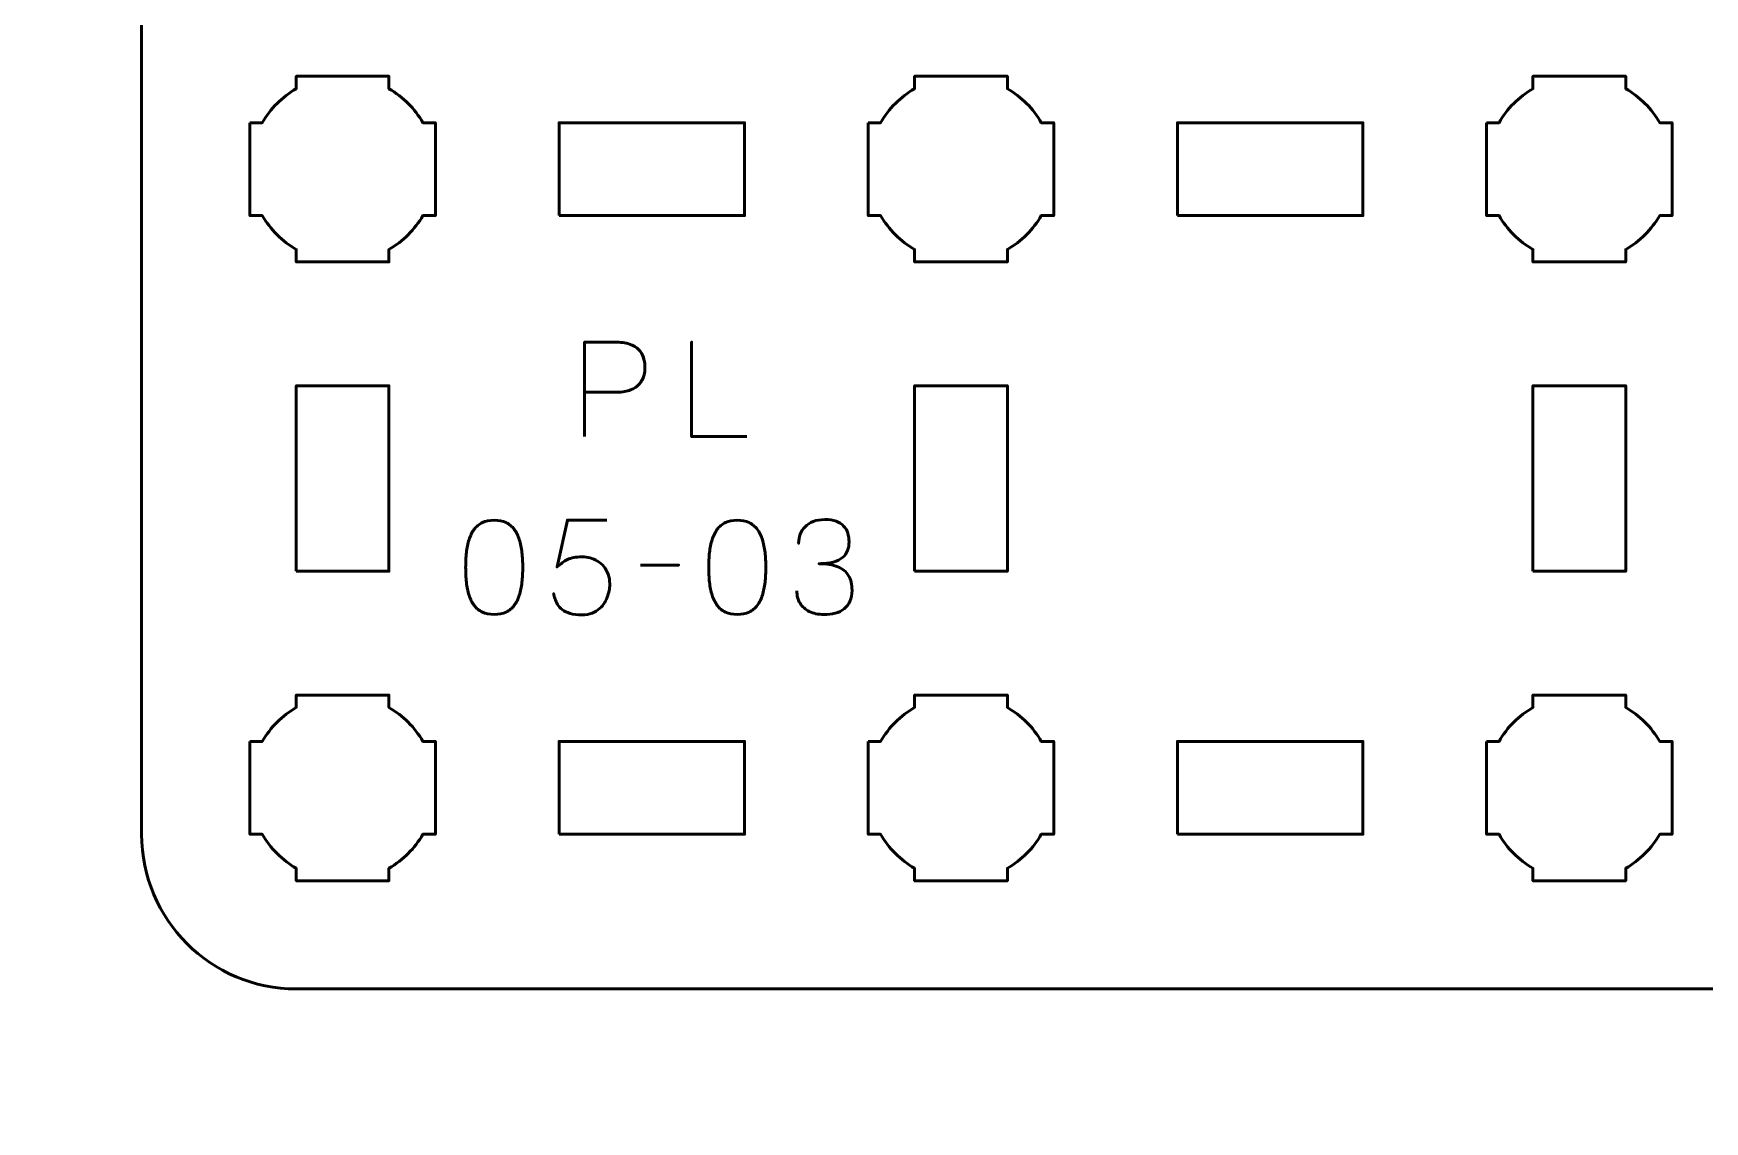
# Model space of a CAD drawing. Header units: centimetres. Extents: x -21 to 0, y -29.7 to 0.
# Drawn here: x -10.5 to -5.09, y -10.23 to -6.71 of the extents above; entities that cross this region are included whole.
import ezdxf

# ---------------------------------------------------------------- set-up
doc = ezdxf.new("R2010")
doc.units = ezdxf.units.CM
doc.header["$MEASUREMENT"] = 0
doc.layers.add('Layer 1', color=7, linetype='Continuous')

msp = doc.modelspace()

# ---------------------------------------------------------------- linework, layer by layer
at = {"layer": 'Layer 1', "lineweight": 53}
for points in [[(-8.8, -7.3), (-8.2, -7.3), (-8.2, -7), (-8.8, -7), (-8.8, -7.3)], [(-6.8, -7.3), (-6.2, -7.3), (-6.2, -7), (-6.8, -7), (-6.8, -7.3)], [(-9.65, -8.45), (-9.35, -8.45), (-9.35, -7.85), (-9.65, -7.85), (-9.65, -8.45)], [(-7.65, -8.45), (-7.35, -8.45), (-7.35, -7.85), (-7.65, -7.85), (-7.65, -8.45)], [(-5.65, -8.45), (-5.35, -8.45), (-5.35, -7.85), (-5.65, -7.85), (-5.65, -8.45)], [(-8.8, -9.3), (-8.2, -9.3), (-8.2, -9), (-8.8, -9), (-8.8, -9.3)], [(-6.8, -9.3), (-6.2, -9.3), (-6.2, -9), (-6.8, -9), (-6.8, -9.3)]]:
    msp.add_lwpolyline(points, close=True, dxfattribs=at)
at = {"layer": 'Layer 1', "color": 1, "lineweight": 53}
msp.add_open_spline([(-21.00003, -29.19995), (-21.00003, -29.19995), (-21.00003, -5.89992), (-21.00003, -5.89992), (-21.00003, -5.89992), (-21.00003, -5.81709), (-20.93286, -5.74992), (-20.85003, -5.74992), (-20.85003, -5.74992), (-20.7672, -5.74992), (-20.70003, -5.68275), (-20.70003, -5.59992), (-20.70003, -5.59992), (-20.70003, -5.51709), (-20.7672, -5.44992), (-20.85003, -5.44992), (-20.85003, -5.44992), (-20.93286, -5.44992), (-21.00003, -5.38275), (-21.00003, -5.29992), (-21.00003, -5.29992), (-21.00003, -5.21709), (-20.93286, -5.14992), (-20.85003, -5.14992), (-20.85003, -5.14992), (-20.7672, -5.14992), (-20.70003, -5.08275), (-20.70003, -4.99992), (-20.70003, -4.99992), (-20.70003, -4.91709), (-20.7672, -4.84992), (-20.85003, -4.84992), (-20.85003, -4.84992), (-20.93286, -4.84992), (-21.00003, -4.78275), (-21.00003, -4.69992), (-21.00003, -4.69992), (-21.00003, -4.61709), (-20.93286, -4.54992), (-20.85003, -4.54992), (-20.85003, -4.54992), (-20.7672, -4.54992), (-20.70003, -4.48275), (-20.70003, -4.39992), (-20.70003, -4.39992), (-20.70003, -4.31709), (-20.7672, -4.24992), (-20.85003, -4.24992), (-20.85003, -4.24992), (-20.93286, -4.24992), (-21.00003, -4.18275), (-21.00003, -4.09992), (-21.00003, -4.09992), (-21.00003, -4.01709), (-20.93286, -3.94992), (-20.85003, -3.94992), (-20.85003, -3.94992), (-20.7672, -3.94992), (-20.70003, -3.88275), (-20.70003, -3.79992), (-20.70003, -3.79992), (-20.70003, -3.71709), (-20.7672, -3.64992), (-20.85003, -3.64992), (-20.85003, -3.64992), (-20.93286, -3.64992), (-21.00003, -3.58275), (-21.00003, -3.49992), (-21.00003, -3.49992), (-21.00003, -3.41709), (-20.93286, -3.34992), (-20.85003, -3.34992), (-20.85003, -3.34992), (-20.7672, -3.34992), (-20.70003, -3.28275), (-20.70003, -3.19992), (-20.70003, -3.19992), (-20.70003, -3.11709), (-20.7672, -3.04992), (-20.85003, -3.04992), (-20.85003, -3.04992), (-20.93286, -3.04992), (-21.00003, -2.98275), (-21.00003, -2.89992), (-21.00003, -2.89992), (-21.00003, -2.81709), (-20.93286, -2.74992), (-20.85003, -2.74992), (-20.85003, -2.74992), (-20.7672, -2.74992), (-20.70003, -2.68275), (-20.70003, -2.59992), (-20.70003, -2.59992), (-20.70003, -2.51709), (-20.7672, -2.44992), (-20.85003, -2.44992), (-20.85003, -2.44992), (-20.93286, -2.44992), (-21.00003, -2.38275), (-21.00003, -2.29992), (-21.00003, -2.29992), (-21.00003, -2.21709), (-20.93286, -2.14992), (-20.85003, -2.14992), (-20.85003, -2.14992), (-20.7672, -2.14992), (-20.70003, -2.08275), (-20.70003, -1.99992), (-20.70003, -1.99992), (-20.70003, -1.91709), (-20.7672, -1.84992), (-20.85003, -1.84992), (-20.85003, -1.84992), (-20.93286, -1.84992), (-21.00003, -1.78275), (-21.00003, -1.69992), (-21.00003, -1.69992), (-21.00003, -1.61709), (-20.93286, -1.54992), (-20.85003, -1.54992), (-20.85003, -1.54992), (-20.7672, -1.54992), (-20.70003, -1.48275), (-20.70003, -1.39992), (-20.70003, -1.39992), (-20.70003, -1.31709), (-20.7672, -1.24992), (-20.85003, -1.24992), (-20.85003, -1.24992), (-20.93286, -1.24992), (-21.00003, -1.18275), (-21.00003, -1.09992), (-21.00003, -1.09992), (-21.00003, -1.09992), (-21.00003, -0.49992), (-21.00003, -0.49992), (-21.00003, -0.49992), (-21.00003, -0.22295), (-20.77694, 0.00004), (-20.49994, 0.00004), (-20.49994, 0.00004), (-20.49994, 0.00004), (-0.50008, 0.00004), (-0.50008, 0.00004), (-0.50008, 0.00004), (-0.22294, 0.00004), (0.00002, -0.22295), (0.00002, -0.49992), (0.00002, -0.49992), (0.00002, -0.49992), (0.00002, -29.19995), (0.00002, -29.19995), (0.00002, -29.19995), (0.00002, -29.47695), (-0.22294, -29.70004), (-0.50008, -29.70004), (-0.50008, -29.70004), (-0.50008, -29.70004), (-20.49994, -29.70004), (-20.49994, -29.70004), (-20.49994, -29.70004), (-20.77694, -29.70004), (-21.00003, -29.47695), (-21.00003, -29.19995)], degree=3, knots=[0, 0, 0, 0, 0.0243902, 0.0243902, 0.0243902, 0.0243902, 0.0487805, 0.0487805, 0.0487805, 0.0487805, 0.0731707, 0.0731707, 0.0731707, 0.0731707, 0.097561, 0.097561, 0.097561, 0.097561, 0.1219512, 0.1219512, 0.1219512, 0.1219512, 0.1463415, 0.1463415, 0.1463415, 0.1463415, 0.1707317, 0.1707317, 0.1707317, 0.1707317, 0.195122, 0.195122, 0.195122, 0.195122, 0.2195122, 0.2195122, 0.2195122, 0.2195122, 0.2439024, 0.2439024, 0.2439024, 0.2439024, 0.2682927, 0.2682927, 0.2682927, 0.2682927, 0.2926829, 0.2926829, 0.2926829, 0.2926829, 0.3170732, 0.3170732, 0.3170732, 0.3170732, 0.3414634, 0.3414634, 0.3414634, 0.3414634, 0.3658537, 0.3658537, 0.3658537, 0.3658537, 0.3902439, 0.3902439, 0.3902439, 0.3902439, 0.4146341, 0.4146341, 0.4146341, 0.4146341, 0.4390244, 0.4390244, 0.4390244, 0.4390244, 0.4634146, 0.4634146, 0.4634146, 0.4634146, 0.4878049, 0.4878049, 0.4878049, 0.4878049, 0.5121951, 0.5121951, 0.5121951, 0.5121951, 0.5365854, 0.5365854, 0.5365854, 0.5365854, 0.5609756, 0.5609756, 0.5609756, 0.5609756, 0.5853659, 0.5853659, 0.5853659, 0.5853659, 0.6097561, 0.6097561, 0.6097561, 0.6097561, 0.6341463, 0.6341463, 0.6341463, 0.6341463, 0.6585366, 0.6585366, 0.6585366, 0.6585366, 0.6829268, 0.6829268, 0.6829268, 0.6829268, 0.7073171, 0.7073171, 0.7073171, 0.7073171, 0.7317073, 0.7317073, 0.7317073, 0.7317073, 0.7560976, 0.7560976, 0.7560976, 0.7560976, 0.7804878, 0.7804878, 0.7804878, 0.7804878, 0.804878, 0.804878, 0.804878, 0.804878, 0.8292683, 0.8292683, 0.8292683, 0.8292683, 0.8536585, 0.8536585, 0.8536585, 0.8536585, 0.8780488, 0.8780488, 0.8780488, 0.8780488, 0.902439, 0.902439, 0.902439, 0.902439, 0.9268293, 0.9268293, 0.9268293, 0.9268293, 0.9512195, 0.9512195, 0.9512195, 0.9512195, 0.9756098, 0.9756098, 0.9756098, 0.9756098, 1, 1, 1, 1], dxfattribs=at)
at = {"layer": 'Layer 1', "color": 3, "lineweight": 53}
msp.add_open_spline([(-10.15, -9.3), (-10.15, -9.3), (-10.15, -5), (-10.15, -5), (-10.15, -5), (-10.15, -4.72391), (-9.92609, -4.5), (-9.65, -4.5), (-9.65, -4.5), (-9.65, -4.5), (-1.35, -4.5), (-1.35, -4.5), (-1.35, -4.5), (-1.07391, -4.5), (-0.85, -4.72391), (-0.85, -5), (-0.85, -5), (-0.85, -5), (-0.85, -9.3), (-0.85, -9.3), (-0.85, -9.3), (-0.85, -9.57609), (-1.07391, -9.8), (-1.35, -9.8), (-1.35, -9.8), (-1.35, -9.8), (-9.65, -9.8), (-9.65, -9.8), (-9.65, -9.8), (-9.92609, -9.8), (-10.15, -9.57609), (-10.15, -9.3)], degree=3, knots=[0, 0, 0, 0, 0.125, 0.125, 0.125, 0.125, 0.25, 0.25, 0.25, 0.25, 0.375, 0.375, 0.375, 0.375, 0.5, 0.5, 0.5, 0.5, 0.625, 0.625, 0.625, 0.625, 0.75, 0.75, 0.75, 0.75, 0.875, 0.875, 0.875, 0.875, 1, 1, 1, 1], dxfattribs=at)
at = {"layer": 'Layer 1', "lineweight": 53}
for points in [[(-9.8, -7), (-9.8, -7), (-9.75985, -7), (-9.75985, -7), (-9.75985, -7), (-9.7335, -6.95447), (-9.69553, -6.9165), (-9.65, -6.89015), (-9.65, -6.89015), (-9.65, -6.89015), (-9.65, -6.85), (-9.65, -6.85), (-9.65, -6.85), (-9.65, -6.85), (-9.5, -6.85), (-9.5, -6.85), (-9.5, -6.85), (-9.5, -6.85), (-9.35, -6.85), (-9.35, -6.85), (-9.35, -6.85), (-9.35, -6.85), (-9.35, -6.89015), (-9.35, -6.89015), (-9.35, -6.89015), (-9.30447, -6.9165), (-9.2665, -6.95447), (-9.24015, -7), (-9.24015, -7), (-9.24015, -7), (-9.2, -7), (-9.2, -7), (-9.2, -7), (-9.2, -7), (-9.2, -7.15), (-9.2, -7.15), (-9.2, -7.15), (-9.2, -7.15), (-9.2, -7.3), (-9.2, -7.3), (-9.2, -7.3), (-9.2, -7.3), (-9.24015, -7.3), (-9.24015, -7.3), (-9.24015, -7.3), (-9.2665, -7.34553), (-9.30447, -7.3835), (-9.35, -7.40985), (-9.35, -7.40985), (-9.35, -7.40985), (-9.35, -7.45), (-9.35, -7.45), (-9.35, -7.45), (-9.35, -7.45), (-9.5, -7.45), (-9.5, -7.45), (-9.5, -7.45), (-9.5, -7.45), (-9.65, -7.45), (-9.65, -7.45), (-9.65, -7.45), (-9.65, -7.45), (-9.65, -7.40985), (-9.65, -7.40985), (-9.65, -7.40985), (-9.69553, -7.3835), (-9.7335, -7.34553), (-9.75985, -7.3), (-9.75985, -7.3), (-9.75985, -7.3), (-9.8, -7.3), (-9.8, -7.3), (-9.8, -7.3), (-9.8, -7.3), (-9.8, -7.15), (-9.8, -7.15), (-9.8, -7.15), (-9.8, -7.15), (-9.8, -7), (-9.8, -7)], [(-7.8, -7), (-7.8, -7), (-7.75985, -7), (-7.75985, -7), (-7.75985, -7), (-7.7335, -6.95447), (-7.69553, -6.9165), (-7.65, -6.89015), (-7.65, -6.89015), (-7.65, -6.89015), (-7.65, -6.85), (-7.65, -6.85), (-7.65, -6.85), (-7.65, -6.85), (-7.5, -6.85), (-7.5, -6.85), (-7.5, -6.85), (-7.5, -6.85), (-7.35, -6.85), (-7.35, -6.85), (-7.35, -6.85), (-7.35, -6.85), (-7.35, -6.89015), (-7.35, -6.89015), (-7.35, -6.89015), (-7.30447, -6.9165), (-7.2665, -6.95447), (-7.24015, -7), (-7.24015, -7), (-7.24015, -7), (-7.2, -7), (-7.2, -7), (-7.2, -7), (-7.2, -7), (-7.2, -7.15), (-7.2, -7.15), (-7.2, -7.15), (-7.2, -7.15), (-7.2, -7.3), (-7.2, -7.3), (-7.2, -7.3), (-7.2, -7.3), (-7.24015, -7.3), (-7.24015, -7.3), (-7.24015, -7.3), (-7.2665, -7.34553), (-7.30447, -7.3835), (-7.35, -7.40985), (-7.35, -7.40985), (-7.35, -7.40985), (-7.35, -7.45), (-7.35, -7.45), (-7.35, -7.45), (-7.35, -7.45), (-7.5, -7.45), (-7.5, -7.45), (-7.5, -7.45), (-7.5, -7.45), (-7.65, -7.45), (-7.65, -7.45), (-7.65, -7.45), (-7.65, -7.45), (-7.65, -7.40985), (-7.65, -7.40985), (-7.65, -7.40985), (-7.69553, -7.3835), (-7.7335, -7.34553), (-7.75985, -7.3), (-7.75985, -7.3), (-7.75985, -7.3), (-7.8, -7.3), (-7.8, -7.3), (-7.8, -7.3), (-7.8, -7.3), (-7.8, -7.15), (-7.8, -7.15), (-7.8, -7.15), (-7.8, -7.15), (-7.8, -7), (-7.8, -7)], [(-5.8, -7), (-5.8, -7), (-5.75985, -7), (-5.75985, -7), (-5.75985, -7), (-5.7335, -6.95447), (-5.69553, -6.9165), (-5.65, -6.89015), (-5.65, -6.89015), (-5.65, -6.89015), (-5.65, -6.85), (-5.65, -6.85), (-5.65, -6.85), (-5.65, -6.85), (-5.5, -6.85), (-5.5, -6.85), (-5.5, -6.85), (-5.5, -6.85), (-5.35, -6.85), (-5.35, -6.85), (-5.35, -6.85), (-5.35, -6.85), (-5.35, -6.89015), (-5.35, -6.89015), (-5.35, -6.89015), (-5.30447, -6.9165), (-5.2665, -6.95447), (-5.24015, -7), (-5.24015, -7), (-5.24015, -7), (-5.2, -7), (-5.2, -7), (-5.2, -7), (-5.2, -7), (-5.2, -7.15), (-5.2, -7.15), (-5.2, -7.15), (-5.2, -7.15), (-5.2, -7.3), (-5.2, -7.3), (-5.2, -7.3), (-5.2, -7.3), (-5.24015, -7.3), (-5.24015, -7.3), (-5.24015, -7.3), (-5.2665, -7.34553), (-5.30447, -7.3835), (-5.35, -7.40985), (-5.35, -7.40985), (-5.35, -7.40985), (-5.35, -7.45), (-5.35, -7.45), (-5.35, -7.45), (-5.35, -7.45), (-5.5, -7.45), (-5.5, -7.45), (-5.5, -7.45), (-5.5, -7.45), (-5.65, -7.45), (-5.65, -7.45), (-5.65, -7.45), (-5.65, -7.45), (-5.65, -7.40985), (-5.65, -7.40985), (-5.65, -7.40985), (-5.69553, -7.3835), (-5.7335, -7.34553), (-5.75985, -7.3), (-5.75985, -7.3), (-5.75985, -7.3), (-5.8, -7.3), (-5.8, -7.3), (-5.8, -7.3), (-5.8, -7.3), (-5.8, -7.15), (-5.8, -7.15), (-5.8, -7.15), (-5.8, -7.15), (-5.8, -7), (-5.8, -7)], [(-9.8, -9), (-9.8, -9), (-9.75985, -9), (-9.75985, -9), (-9.75985, -9), (-9.7335, -8.95447), (-9.69553, -8.9165), (-9.65, -8.89015), (-9.65, -8.89015), (-9.65, -8.89015), (-9.65, -8.85), (-9.65, -8.85), (-9.65, -8.85), (-9.65, -8.85), (-9.5, -8.85), (-9.5, -8.85), (-9.5, -8.85), (-9.5, -8.85), (-9.35, -8.85), (-9.35, -8.85), (-9.35, -8.85), (-9.35, -8.85), (-9.35, -8.89015), (-9.35, -8.89015), (-9.35, -8.89015), (-9.30447, -8.9165), (-9.2665, -8.95447), (-9.24015, -9), (-9.24015, -9), (-9.24015, -9), (-9.2, -9), (-9.2, -9), (-9.2, -9), (-9.2, -9), (-9.2, -9.15), (-9.2, -9.15), (-9.2, -9.15), (-9.2, -9.15), (-9.2, -9.3), (-9.2, -9.3), (-9.2, -9.3), (-9.2, -9.3), (-9.24015, -9.3), (-9.24015, -9.3), (-9.24015, -9.3), (-9.2665, -9.34553), (-9.30447, -9.3835), (-9.35, -9.40985), (-9.35, -9.40985), (-9.35, -9.40985), (-9.35, -9.45), (-9.35, -9.45), (-9.35, -9.45), (-9.35, -9.45), (-9.5, -9.45), (-9.5, -9.45), (-9.5, -9.45), (-9.5, -9.45), (-9.65, -9.45), (-9.65, -9.45), (-9.65, -9.45), (-9.65, -9.45), (-9.65, -9.40985), (-9.65, -9.40985), (-9.65, -9.40985), (-9.69553, -9.3835), (-9.7335, -9.34553), (-9.75985, -9.3), (-9.75985, -9.3), (-9.75985, -9.3), (-9.8, -9.3), (-9.8, -9.3), (-9.8, -9.3), (-9.8, -9.3), (-9.8, -9.15), (-9.8, -9.15), (-9.8, -9.15), (-9.8, -9.15), (-9.8, -9), (-9.8, -9)], [(-7.8, -9), (-7.8, -9), (-7.75985, -9), (-7.75985, -9), (-7.75985, -9), (-7.7335, -8.95447), (-7.69553, -8.9165), (-7.65, -8.89015), (-7.65, -8.89015), (-7.65, -8.89015), (-7.65, -8.85), (-7.65, -8.85), (-7.65, -8.85), (-7.65, -8.85), (-7.5, -8.85), (-7.5, -8.85), (-7.5, -8.85), (-7.5, -8.85), (-7.35, -8.85), (-7.35, -8.85), (-7.35, -8.85), (-7.35, -8.85), (-7.35, -8.89015), (-7.35, -8.89015), (-7.35, -8.89015), (-7.30447, -8.9165), (-7.2665, -8.95447), (-7.24015, -9), (-7.24015, -9), (-7.24015, -9), (-7.2, -9), (-7.2, -9), (-7.2, -9), (-7.2, -9), (-7.2, -9.15), (-7.2, -9.15), (-7.2, -9.15), (-7.2, -9.15), (-7.2, -9.3), (-7.2, -9.3), (-7.2, -9.3), (-7.2, -9.3), (-7.24015, -9.3), (-7.24015, -9.3), (-7.24015, -9.3), (-7.2665, -9.34553), (-7.30447, -9.3835), (-7.35, -9.40985), (-7.35, -9.40985), (-7.35, -9.40985), (-7.35, -9.45), (-7.35, -9.45), (-7.35, -9.45), (-7.35, -9.45), (-7.5, -9.45), (-7.5, -9.45), (-7.5, -9.45), (-7.5, -9.45), (-7.65, -9.45), (-7.65, -9.45), (-7.65, -9.45), (-7.65, -9.45), (-7.65, -9.40985), (-7.65, -9.40985), (-7.65, -9.40985), (-7.69553, -9.3835), (-7.7335, -9.34553), (-7.75985, -9.3), (-7.75985, -9.3), (-7.75985, -9.3), (-7.8, -9.3), (-7.8, -9.3), (-7.8, -9.3), (-7.8, -9.3), (-7.8, -9.15), (-7.8, -9.15), (-7.8, -9.15), (-7.8, -9.15), (-7.8, -9), (-7.8, -9)], [(-5.8, -9), (-5.8, -9), (-5.75985, -9), (-5.75985, -9), (-5.75985, -9), (-5.7335, -8.95447), (-5.69553, -8.9165), (-5.65, -8.89015), (-5.65, -8.89015), (-5.65, -8.89015), (-5.65, -8.85), (-5.65, -8.85), (-5.65, -8.85), (-5.65, -8.85), (-5.5, -8.85), (-5.5, -8.85), (-5.5, -8.85), (-5.5, -8.85), (-5.35, -8.85), (-5.35, -8.85), (-5.35, -8.85), (-5.35, -8.85), (-5.35, -8.89015), (-5.35, -8.89015), (-5.35, -8.89015), (-5.30447, -8.9165), (-5.2665, -8.95447), (-5.24015, -9), (-5.24015, -9), (-5.24015, -9), (-5.2, -9), (-5.2, -9), (-5.2, -9), (-5.2, -9), (-5.2, -9.15), (-5.2, -9.15), (-5.2, -9.15), (-5.2, -9.15), (-5.2, -9.3), (-5.2, -9.3), (-5.2, -9.3), (-5.2, -9.3), (-5.24015, -9.3), (-5.24015, -9.3), (-5.24015, -9.3), (-5.2665, -9.34553), (-5.30447, -9.3835), (-5.35, -9.40985), (-5.35, -9.40985), (-5.35, -9.40985), (-5.35, -9.45), (-5.35, -9.45), (-5.35, -9.45), (-5.35, -9.45), (-5.5, -9.45), (-5.5, -9.45), (-5.5, -9.45), (-5.5, -9.45), (-5.65, -9.45), (-5.65, -9.45), (-5.65, -9.45), (-5.65, -9.45), (-5.65, -9.40985), (-5.65, -9.40985), (-5.65, -9.40985), (-5.69553, -9.3835), (-5.7335, -9.34553), (-5.75985, -9.3), (-5.75985, -9.3), (-5.75985, -9.3), (-5.8, -9.3), (-5.8, -9.3), (-5.8, -9.3), (-5.8, -9.3), (-5.8, -9.15), (-5.8, -9.15), (-5.8, -9.15), (-5.8, -9.15), (-5.8, -9), (-5.8, -9)]]:
    msp.add_open_spline(points, degree=3, knots=[0, 0, 0, 0, 0.05, 0.05, 0.05, 0.05, 0.1, 0.1, 0.1, 0.1, 0.15, 0.15, 0.15, 0.15, 0.2, 0.2, 0.2, 0.2, 0.25, 0.25, 0.25, 0.25, 0.3, 0.3, 0.3, 0.3, 0.35, 0.35, 0.35, 0.35, 0.4, 0.4, 0.4, 0.4, 0.45, 0.45, 0.45, 0.45, 0.5, 0.5, 0.5, 0.5, 0.55, 0.55, 0.55, 0.55, 0.6, 0.6, 0.6, 0.6, 0.65, 0.65, 0.65, 0.65, 0.7, 0.7, 0.7, 0.7, 0.75, 0.75, 0.75, 0.75, 0.8, 0.8, 0.8, 0.8, 0.85, 0.85, 0.85, 0.85, 0.9, 0.9, 0.9, 0.9, 0.95, 0.95, 0.95, 0.95, 1, 1, 1, 1], dxfattribs=at)
at = {"layer": 'Layer 1', "color": 5, "lineweight": 53}
for points, knots in [([(-8.71762, -8.01432), (-8.71762, -8.01432), (-8.71762, -7.7091), (-8.71762, -7.7091), (-8.71762, -7.7091), (-8.71762, -7.7091), (-8.62025, -7.7091), (-8.62025, -7.7091), (-8.62025, -7.7091), (-8.60078, -7.70917), (-8.58477, -7.71136), (-8.57214, -7.71559), (-8.57214, -7.71559), (-8.55958, -7.71975), (-8.5497, -7.72554), (-8.54257, -7.73288), (-8.54257, -7.73288), (-8.53545, -7.74014), (-8.53037, -7.74847), (-8.52726, -7.75785), (-8.52726, -7.75785), (-8.52423, -7.76724), (-8.52247, -7.77704), (-8.52204, -7.78742), (-8.52204, -7.78742), (-8.52155, -7.79779), (-8.52275, -7.80795), (-8.52557, -7.81782), (-8.52557, -7.81782), (-8.52846, -7.8277), (-8.53333, -7.83666), (-8.54032, -7.84471), (-8.54032, -7.84471), (-8.54723, -7.85275), (-8.55661, -7.85917), (-8.5684, -7.8639), (-8.5684, -7.8639), (-8.58018, -7.86869), (-8.59478, -7.87109), (-8.61221, -7.87123), (-8.61221, -7.87123), (-8.61221, -7.87123), (-8.71762, -7.87123), (-8.71762, -7.87123), (-8.71762, -7.87123), (-8.71762, -7.87123), (-8.61221, -7.87123), (-8.61221, -7.87123), (-8.61221, -7.87123), (-8.59514, -7.87109), (-8.58067, -7.86869), (-8.56896, -7.8639), (-8.56896, -7.8639), (-8.55718, -7.85917), (-8.54779, -7.85275), (-8.54074, -7.84471), (-8.54074, -7.84471), (-8.53375, -7.83666), (-8.52874, -7.8277), (-8.52578, -7.81782), (-8.52578, -7.81782), (-8.52282, -7.80795), (-8.52155, -7.79779), (-8.52204, -7.78742), (-8.52204, -7.78742), (-8.52247, -7.77704), (-8.52423, -7.76724), (-8.5274, -7.75785), (-8.5274, -7.75785), (-8.53051, -7.74847), (-8.53573, -7.74014), (-8.54286, -7.73288), (-8.54286, -7.73288), (-8.55005, -7.72554), (-8.55993, -7.71975), (-8.57249, -7.71559), (-8.57249, -7.71559), (-8.58512, -7.71136), (-8.60099, -7.70917), (-8.62025, -7.7091), (-8.62025, -7.7091), (-8.62025, -7.7091), (-8.71762, -7.7091), (-8.71762, -7.7091), (-8.71762, -7.7091), (-8.71762, -7.7091), (-8.71762, -8.01432), (-8.71762, -8.01432)], [0, 0, 0, 0, 0.0454545, 0.0454545, 0.0454545, 0.0454545, 0.0909091, 0.0909091, 0.0909091, 0.0909091, 0.1363636, 0.1363636, 0.1363636, 0.1363636, 0.1818182, 0.1818182, 0.1818182, 0.1818182, 0.2272727, 0.2272727, 0.2272727, 0.2272727, 0.2727273, 0.2727273, 0.2727273, 0.2727273, 0.3181818, 0.3181818, 0.3181818, 0.3181818, 0.3636364, 0.3636364, 0.3636364, 0.3636364, 0.4090909, 0.4090909, 0.4090909, 0.4090909, 0.4545455, 0.4545455, 0.4545455, 0.4545455, 0.5, 0.5, 0.5, 0.5, 0.5454545, 0.5454545, 0.5454545, 0.5454545, 0.5909091, 0.5909091, 0.5909091, 0.5909091, 0.6363636, 0.6363636, 0.6363636, 0.6363636, 0.6818182, 0.6818182, 0.6818182, 0.6818182, 0.7272727, 0.7272727, 0.7272727, 0.7272727, 0.7727273, 0.7727273, 0.7727273, 0.7727273, 0.8181818, 0.8181818, 0.8181818, 0.8181818, 0.8636364, 0.8636364, 0.8636364, 0.8636364, 0.9090909, 0.9090909, 0.9090909, 0.9090909, 0.9545455, 0.9545455, 0.9545455, 0.9545455, 1, 1, 1, 1]), ([(-8.19312, -8.01432), (-8.19312, -8.01432), (-8.37134, -8.01432), (-8.37134, -8.01432), (-8.37134, -8.01432), (-8.37134, -8.01432), (-8.37134, -7.7091), (-8.37134, -7.7091), (-8.37134, -7.7091), (-8.37134, -7.7091), (-8.37134, -8.01432), (-8.37134, -8.01432), (-8.37134, -8.01432), (-8.37134, -8.01432), (-8.19312, -8.01432), (-8.19312, -8.01432)], [0, 0, 0, 0, 0.25, 0.25, 0.25, 0.25, 0.5, 0.5, 0.5, 0.5, 0.75, 0.75, 0.75, 0.75, 1, 1, 1, 1]), ([(-9.00972, -8.58963), (-8.99491, -8.58956), (-8.98214, -8.58695), (-8.97148, -8.58187), (-8.97148, -8.58187), (-8.9609, -8.57679), (-8.95208, -8.56952), (-8.94503, -8.56028), (-8.94503, -8.56028), (-8.93804, -8.55097), (-8.93254, -8.53996), (-8.92845, -8.52726), (-8.92845, -8.52726), (-8.92442, -8.51456), (-8.92153, -8.50066), (-8.91991, -8.48542), (-8.91991, -8.48542), (-8.91821, -8.47018), (-8.91737, -8.45416), (-8.91744, -8.43723), (-8.91744, -8.43723), (-8.91737, -8.42037), (-8.91821, -8.40435), (-8.91991, -8.38918), (-8.91991, -8.38918), (-8.92153, -8.37401), (-8.92442, -8.36004), (-8.92845, -8.34734), (-8.92845, -8.34734), (-8.93254, -8.33471), (-8.93804, -8.32371), (-8.94503, -8.31432), (-8.94503, -8.31432), (-8.95208, -8.30501), (-8.9609, -8.29774), (-8.97148, -8.29266), (-8.97148, -8.29266), (-8.98214, -8.28751), (-8.99491, -8.2849), (-9.00972, -8.28483), (-9.00972, -8.28483), (-9.02454, -8.2849), (-9.03731, -8.28751), (-9.04797, -8.29266), (-9.04797, -8.29266), (-9.05855, -8.29774), (-9.06737, -8.30501), (-9.07442, -8.31432), (-9.07442, -8.31432), (-9.08141, -8.32371), (-9.08691, -8.33471), (-9.091, -8.34734), (-9.091, -8.34734), (-9.09503, -8.36004), (-9.09792, -8.37401), (-9.09954, -8.38918), (-9.09954, -8.38918), (-9.10123, -8.40435), (-9.10208, -8.42037), (-9.10201, -8.43723), (-9.10201, -8.43723), (-9.10208, -8.45416), (-9.10123, -8.47018), (-9.09954, -8.48542), (-9.09954, -8.48542), (-9.09792, -8.50066), (-9.09503, -8.51456), (-9.091, -8.52726), (-9.091, -8.52726), (-9.08691, -8.53996), (-9.08141, -8.55097), (-9.07442, -8.56028), (-9.07442, -8.56028), (-9.06737, -8.56952), (-9.05855, -8.57679), (-9.04797, -8.58187), (-9.04797, -8.58187), (-9.03731, -8.58695), (-9.02454, -8.58956), (-9.00972, -8.58963)], [0, 0, 0, 0, 0.05, 0.05, 0.05, 0.05, 0.1, 0.1, 0.1, 0.1, 0.15, 0.15, 0.15, 0.15, 0.2, 0.2, 0.2, 0.2, 0.25, 0.25, 0.25, 0.25, 0.3, 0.3, 0.3, 0.3, 0.35, 0.35, 0.35, 0.35, 0.4, 0.4, 0.4, 0.4, 0.45, 0.45, 0.45, 0.45, 0.5, 0.5, 0.5, 0.5, 0.55, 0.55, 0.55, 0.55, 0.6, 0.6, 0.6, 0.6, 0.65, 0.65, 0.65, 0.65, 0.7, 0.7, 0.7, 0.7, 0.75, 0.75, 0.75, 0.75, 0.8, 0.8, 0.8, 0.8, 0.85, 0.85, 0.85, 0.85, 0.9, 0.9, 0.9, 0.9, 0.95, 0.95, 0.95, 0.95, 1, 1, 1, 1]), ([(-9.00972, -8.58963), (-8.99491, -8.58956), (-8.98214, -8.58695), (-8.97148, -8.58187), (-8.97148, -8.58187), (-8.9609, -8.57679), (-8.95208, -8.56952), (-8.94503, -8.56028), (-8.94503, -8.56028), (-8.93804, -8.55097), (-8.93254, -8.53996), (-8.92845, -8.52726), (-8.92845, -8.52726), (-8.92442, -8.51456), (-8.92153, -8.50066), (-8.91991, -8.48542), (-8.91991, -8.48542), (-8.91821, -8.47018), (-8.91737, -8.45416), (-8.91744, -8.43723), (-8.91744, -8.43723), (-8.91737, -8.42037), (-8.91821, -8.40435), (-8.91991, -8.38918), (-8.91991, -8.38918), (-8.92153, -8.37401), (-8.92442, -8.36004), (-8.92845, -8.34734), (-8.92845, -8.34734), (-8.93254, -8.33471), (-8.93804, -8.32371), (-8.94503, -8.31432), (-8.94503, -8.31432), (-8.95208, -8.30501), (-8.9609, -8.29774), (-8.97148, -8.29266), (-8.97148, -8.29266), (-8.98214, -8.28751), (-8.99491, -8.2849), (-9.00972, -8.28483), (-9.00972, -8.28483), (-9.02454, -8.2849), (-9.03731, -8.28751), (-9.04797, -8.29266), (-9.04797, -8.29266), (-9.05855, -8.29774), (-9.06737, -8.30501), (-9.07442, -8.31432), (-9.07442, -8.31432), (-9.08141, -8.32371), (-9.08691, -8.33471), (-9.091, -8.34734), (-9.091, -8.34734), (-9.09503, -8.36004), (-9.09792, -8.37401), (-9.09954, -8.38918), (-9.09954, -8.38918), (-9.10123, -8.40435), (-9.10208, -8.42037), (-9.10201, -8.43723), (-9.10201, -8.43723), (-9.10208, -8.45416), (-9.10123, -8.47018), (-9.09954, -8.48542), (-9.09954, -8.48542), (-9.09792, -8.50066), (-9.09503, -8.51456), (-9.091, -8.52726), (-9.091, -8.52726), (-9.08691, -8.53996), (-9.08141, -8.55097), (-9.07442, -8.56028), (-9.07442, -8.56028), (-9.06737, -8.56952), (-9.05855, -8.57679), (-9.04797, -8.58187), (-9.04797, -8.58187), (-9.03731, -8.58695), (-9.02454, -8.58956), (-9.00972, -8.58963)], [0, 0, 0, 0, 0.05, 0.05, 0.05, 0.05, 0.1, 0.1, 0.1, 0.1, 0.15, 0.15, 0.15, 0.15, 0.2, 0.2, 0.2, 0.2, 0.25, 0.25, 0.25, 0.25, 0.3, 0.3, 0.3, 0.3, 0.35, 0.35, 0.35, 0.35, 0.4, 0.4, 0.4, 0.4, 0.45, 0.45, 0.45, 0.45, 0.5, 0.5, 0.5, 0.5, 0.55, 0.55, 0.55, 0.55, 0.6, 0.6, 0.6, 0.6, 0.65, 0.65, 0.65, 0.65, 0.7, 0.7, 0.7, 0.7, 0.75, 0.75, 0.75, 0.75, 0.8, 0.8, 0.8, 0.8, 0.85, 0.85, 0.85, 0.85, 0.9, 0.9, 0.9, 0.9, 0.95, 0.95, 0.95, 0.95, 1, 1, 1, 1]), ([(-8.64566, -8.28441), (-8.64566, -8.28441), (-8.77266, -8.28441), (-8.77266, -8.28441), (-8.77266, -8.28441), (-8.77266, -8.28441), (-8.80653, -8.43596), (-8.80653, -8.43596), (-8.80653, -8.43596), (-8.8006, -8.43088), (-8.79496, -8.4263), (-8.78952, -8.42227), (-8.78952, -8.42227), (-8.78416, -8.41825), (-8.77852, -8.41487), (-8.77252, -8.41204), (-8.77252, -8.41204), (-8.76659, -8.40922), (-8.75982, -8.4071), (-8.7522, -8.40562), (-8.7522, -8.40562), (-8.74465, -8.40414), (-8.73562, -8.40336), (-8.72525, -8.40336), (-8.72525, -8.40336), (-8.71678, -8.40336), (-8.70831, -8.40449), (-8.69985, -8.40682), (-8.69985, -8.40682), (-8.69138, -8.40908), (-8.68334, -8.41254), (-8.67572, -8.41712), (-8.67572, -8.41712), (-8.66803, -8.42178), (-8.66125, -8.42757), (-8.65533, -8.43455), (-8.65533, -8.43455), (-8.64933, -8.44154), (-8.6446, -8.44972), (-8.64122, -8.4591), (-8.64122, -8.4591), (-8.63776, -8.46849), (-8.636, -8.47914), (-8.63593, -8.49099), (-8.63593, -8.49099), (-8.63585, -8.49537), (-8.63635, -8.50087), (-8.63734, -8.50736), (-8.63734, -8.50736), (-8.63825, -8.51385), (-8.63995, -8.52091), (-8.64235, -8.52839), (-8.64235, -8.52839), (-8.64474, -8.53587), (-8.64813, -8.54328), (-8.65243, -8.55061), (-8.65243, -8.55061), (-8.65674, -8.55795), (-8.66224, -8.56465), (-8.66887, -8.57072), (-8.66887, -8.57072), (-8.67551, -8.57679), (-8.68355, -8.58166), (-8.69293, -8.58533), (-8.69293, -8.58533), (-8.70239, -8.58892), (-8.71347, -8.59083), (-8.72609, -8.5909), (-8.72609, -8.5909), (-8.74119, -8.59083), (-8.75389, -8.58921), (-8.76419, -8.58617), (-8.76419, -8.58617), (-8.7745, -8.58307), (-8.78289, -8.57905), (-8.78938, -8.57397), (-8.78938, -8.57397), (-8.79594, -8.56889), (-8.80102, -8.56331), (-8.80469, -8.55725), (-8.80469, -8.55725), (-8.80836, -8.55118), (-8.81111, -8.54511), (-8.81295, -8.53904), (-8.81295, -8.53904), (-8.81478, -8.53297), (-8.81619, -8.5274), (-8.81711, -8.52232), (-8.81711, -8.52232), (-8.81619, -8.5274), (-8.81478, -8.53297), (-8.81295, -8.53904), (-8.81295, -8.53904), (-8.81111, -8.54511), (-8.80836, -8.55118), (-8.80469, -8.55725), (-8.80469, -8.55725), (-8.80102, -8.56331), (-8.79594, -8.56889), (-8.78938, -8.57397), (-8.78938, -8.57397), (-8.78289, -8.57905), (-8.7745, -8.58307), (-8.76419, -8.58617), (-8.76419, -8.58617), (-8.75389, -8.58921), (-8.74119, -8.59083), (-8.72609, -8.5909), (-8.72609, -8.5909), (-8.71347, -8.59083), (-8.70239, -8.58892), (-8.69293, -8.58533), (-8.69293, -8.58533), (-8.68355, -8.58166), (-8.67551, -8.57679), (-8.66887, -8.57072), (-8.66887, -8.57072), (-8.66224, -8.56465), (-8.65674, -8.55795), (-8.65243, -8.55061), (-8.65243, -8.55061), (-8.64813, -8.54328), (-8.64474, -8.53587), (-8.64235, -8.52839), (-8.64235, -8.52839), (-8.63995, -8.52091), (-8.63825, -8.51385), (-8.63734, -8.50736), (-8.63734, -8.50736), (-8.63635, -8.50087), (-8.63585, -8.49537), (-8.63593, -8.49099), (-8.63593, -8.49099), (-8.636, -8.47914), (-8.63776, -8.46849), (-8.64122, -8.4591), (-8.64122, -8.4591), (-8.6446, -8.44972), (-8.64933, -8.44154), (-8.65533, -8.43455), (-8.65533, -8.43455), (-8.66125, -8.42757), (-8.66803, -8.42178), (-8.67572, -8.41712), (-8.67572, -8.41712), (-8.68334, -8.41254), (-8.69138, -8.40908), (-8.69985, -8.40682), (-8.69985, -8.40682), (-8.70831, -8.40449), (-8.71678, -8.40336), (-8.72525, -8.40336), (-8.72525, -8.40336), (-8.73562, -8.40336), (-8.74465, -8.40414), (-8.7522, -8.40562), (-8.7522, -8.40562), (-8.75982, -8.4071), (-8.76659, -8.40922), (-8.77252, -8.41204), (-8.77252, -8.41204), (-8.77852, -8.41487), (-8.78416, -8.41825), (-8.78952, -8.42227), (-8.78952, -8.42227), (-8.79496, -8.4263), (-8.8006, -8.43088), (-8.80653, -8.43596), (-8.80653, -8.43596), (-8.80653, -8.43596), (-8.77266, -8.28441), (-8.77266, -8.28441), (-8.77266, -8.28441), (-8.77266, -8.28441), (-8.64566, -8.28441), (-8.64566, -8.28441)], [0, 0, 0, 0, 0.0227273, 0.0227273, 0.0227273, 0.0227273, 0.0454545, 0.0454545, 0.0454545, 0.0454545, 0.0681818, 0.0681818, 0.0681818, 0.0681818, 0.0909091, 0.0909091, 0.0909091, 0.0909091, 0.1136364, 0.1136364, 0.1136364, 0.1136364, 0.1363636, 0.1363636, 0.1363636, 0.1363636, 0.1590909, 0.1590909, 0.1590909, 0.1590909, 0.1818182, 0.1818182, 0.1818182, 0.1818182, 0.2045455, 0.2045455, 0.2045455, 0.2045455, 0.2272727, 0.2272727, 0.2272727, 0.2272727, 0.25, 0.25, 0.25, 0.25, 0.2727273, 0.2727273, 0.2727273, 0.2727273, 0.2954545, 0.2954545, 0.2954545, 0.2954545, 0.3181818, 0.3181818, 0.3181818, 0.3181818, 0.3409091, 0.3409091, 0.3409091, 0.3409091, 0.3636364, 0.3636364, 0.3636364, 0.3636364, 0.3863636, 0.3863636, 0.3863636, 0.3863636, 0.4090909, 0.4090909, 0.4090909, 0.4090909, 0.4318182, 0.4318182, 0.4318182, 0.4318182, 0.4545455, 0.4545455, 0.4545455, 0.4545455, 0.4772727, 0.4772727, 0.4772727, 0.4772727, 0.5, 0.5, 0.5, 0.5, 0.5227273, 0.5227273, 0.5227273, 0.5227273, 0.5454545, 0.5454545, 0.5454545, 0.5454545, 0.5681818, 0.5681818, 0.5681818, 0.5681818, 0.5909091, 0.5909091, 0.5909091, 0.5909091, 0.6136364, 0.6136364, 0.6136364, 0.6136364, 0.6363636, 0.6363636, 0.6363636, 0.6363636, 0.6590909, 0.6590909, 0.6590909, 0.6590909, 0.6818182, 0.6818182, 0.6818182, 0.6818182, 0.7045455, 0.7045455, 0.7045455, 0.7045455, 0.7272727, 0.7272727, 0.7272727, 0.7272727, 0.75, 0.75, 0.75, 0.75, 0.7727273, 0.7727273, 0.7727273, 0.7727273, 0.7954545, 0.7954545, 0.7954545, 0.7954545, 0.8181818, 0.8181818, 0.8181818, 0.8181818, 0.8409091, 0.8409091, 0.8409091, 0.8409091, 0.8636364, 0.8636364, 0.8636364, 0.8636364, 0.8863636, 0.8863636, 0.8863636, 0.8863636, 0.9090909, 0.9090909, 0.9090909, 0.9090909, 0.9318182, 0.9318182, 0.9318182, 0.9318182, 0.9545455, 0.9545455, 0.9545455, 0.9545455, 0.9772727, 0.9772727, 0.9772727, 0.9772727, 1, 1, 1, 1]), ([(-8.2236, -8.58963), (-8.20879, -8.58956), (-8.19602, -8.58695), (-8.18536, -8.58187), (-8.18536, -8.58187), (-8.17478, -8.57679), (-8.16596, -8.56952), (-8.15891, -8.56028), (-8.15891, -8.56028), (-8.15192, -8.55097), (-8.14642, -8.53996), (-8.14233, -8.52726), (-8.14233, -8.52726), (-8.1383, -8.51456), (-8.13541, -8.50066), (-8.13379, -8.48542), (-8.13379, -8.48542), (-8.13209, -8.47018), (-8.13125, -8.45416), (-8.13132, -8.43723), (-8.13132, -8.43723), (-8.13125, -8.42037), (-8.13209, -8.40435), (-8.13379, -8.38918), (-8.13379, -8.38918), (-8.13541, -8.37401), (-8.1383, -8.36004), (-8.14233, -8.34734), (-8.14233, -8.34734), (-8.14642, -8.33471), (-8.15192, -8.32371), (-8.15891, -8.31432), (-8.15891, -8.31432), (-8.16596, -8.30501), (-8.17478, -8.29774), (-8.18536, -8.29266), (-8.18536, -8.29266), (-8.19602, -8.28751), (-8.20879, -8.2849), (-8.2236, -8.28483), (-8.2236, -8.28483), (-8.23842, -8.2849), (-8.25119, -8.28751), (-8.26185, -8.29266), (-8.26185, -8.29266), (-8.27243, -8.29774), (-8.28125, -8.30501), (-8.2883, -8.31432), (-8.2883, -8.31432), (-8.29529, -8.32371), (-8.30079, -8.33471), (-8.30488, -8.34734), (-8.30488, -8.34734), (-8.30891, -8.36004), (-8.3118, -8.37401), (-8.31342, -8.38918), (-8.31342, -8.38918), (-8.31511, -8.40435), (-8.31596, -8.42037), (-8.31589, -8.43723), (-8.31589, -8.43723), (-8.31596, -8.45416), (-8.31511, -8.47018), (-8.31342, -8.48542), (-8.31342, -8.48542), (-8.3118, -8.50066), (-8.30891, -8.51456), (-8.30488, -8.52726), (-8.30488, -8.52726), (-8.30079, -8.53996), (-8.29529, -8.55097), (-8.2883, -8.56028), (-8.2883, -8.56028), (-8.28125, -8.56952), (-8.27243, -8.57679), (-8.26185, -8.58187), (-8.26185, -8.58187), (-8.25119, -8.58695), (-8.23842, -8.58956), (-8.2236, -8.58963)], [0, 0, 0, 0, 0.05, 0.05, 0.05, 0.05, 0.1, 0.1, 0.1, 0.1, 0.15, 0.15, 0.15, 0.15, 0.2, 0.2, 0.2, 0.2, 0.25, 0.25, 0.25, 0.25, 0.3, 0.3, 0.3, 0.3, 0.35, 0.35, 0.35, 0.35, 0.4, 0.4, 0.4, 0.4, 0.45, 0.45, 0.45, 0.45, 0.5, 0.5, 0.5, 0.5, 0.55, 0.55, 0.55, 0.55, 0.6, 0.6, 0.6, 0.6, 0.65, 0.65, 0.65, 0.65, 0.7, 0.7, 0.7, 0.7, 0.75, 0.75, 0.75, 0.75, 0.8, 0.8, 0.8, 0.8, 0.85, 0.85, 0.85, 0.85, 0.9, 0.9, 0.9, 0.9, 0.95, 0.95, 0.95, 0.95, 1, 1, 1, 1]), ([(-8.2236, -8.58963), (-8.20879, -8.58956), (-8.19602, -8.58695), (-8.18536, -8.58187), (-8.18536, -8.58187), (-8.17478, -8.57679), (-8.16596, -8.56952), (-8.15891, -8.56028), (-8.15891, -8.56028), (-8.15192, -8.55097), (-8.14642, -8.53996), (-8.14233, -8.52726), (-8.14233, -8.52726), (-8.1383, -8.51456), (-8.13541, -8.50066), (-8.13379, -8.48542), (-8.13379, -8.48542), (-8.13209, -8.47018), (-8.13125, -8.45416), (-8.13132, -8.43723), (-8.13132, -8.43723), (-8.13125, -8.42037), (-8.13209, -8.40435), (-8.13379, -8.38918), (-8.13379, -8.38918), (-8.13541, -8.37401), (-8.1383, -8.36004), (-8.14233, -8.34734), (-8.14233, -8.34734), (-8.14642, -8.33471), (-8.15192, -8.32371), (-8.15891, -8.31432), (-8.15891, -8.31432), (-8.16596, -8.30501), (-8.17478, -8.29774), (-8.18536, -8.29266), (-8.18536, -8.29266), (-8.19602, -8.28751), (-8.20879, -8.2849), (-8.2236, -8.28483), (-8.2236, -8.28483), (-8.23842, -8.2849), (-8.25119, -8.28751), (-8.26185, -8.29266), (-8.26185, -8.29266), (-8.27243, -8.29774), (-8.28125, -8.30501), (-8.2883, -8.31432), (-8.2883, -8.31432), (-8.29529, -8.32371), (-8.30079, -8.33471), (-8.30488, -8.34734), (-8.30488, -8.34734), (-8.30891, -8.36004), (-8.3118, -8.37401), (-8.31342, -8.38918), (-8.31342, -8.38918), (-8.31511, -8.40435), (-8.31596, -8.42037), (-8.31589, -8.43723), (-8.31589, -8.43723), (-8.31596, -8.45416), (-8.31511, -8.47018), (-8.31342, -8.48542), (-8.31342, -8.48542), (-8.3118, -8.50066), (-8.30891, -8.51456), (-8.30488, -8.52726), (-8.30488, -8.52726), (-8.30079, -8.53996), (-8.29529, -8.55097), (-8.2883, -8.56028), (-8.2883, -8.56028), (-8.28125, -8.56952), (-8.27243, -8.57679), (-8.26185, -8.58187), (-8.26185, -8.58187), (-8.25119, -8.58695), (-8.23842, -8.58956), (-8.2236, -8.58963)], [0, 0, 0, 0, 0.05, 0.05, 0.05, 0.05, 0.1, 0.1, 0.1, 0.1, 0.15, 0.15, 0.15, 0.15, 0.2, 0.2, 0.2, 0.2, 0.25, 0.25, 0.25, 0.25, 0.3, 0.3, 0.3, 0.3, 0.35, 0.35, 0.35, 0.35, 0.4, 0.4, 0.4, 0.4, 0.45, 0.45, 0.45, 0.45, 0.5, 0.5, 0.5, 0.5, 0.55, 0.55, 0.55, 0.55, 0.6, 0.6, 0.6, 0.6, 0.65, 0.65, 0.65, 0.65, 0.7, 0.7, 0.7, 0.7, 0.75, 0.75, 0.75, 0.75, 0.8, 0.8, 0.8, 0.8, 0.85, 0.85, 0.85, 0.85, 0.9, 0.9, 0.9, 0.9, 0.95, 0.95, 0.95, 0.95, 1, 1, 1, 1]), ([(-8.03099, -8.51301), (-8.03092, -8.52825), (-8.02739, -8.54151), (-8.02041, -8.55301), (-8.02041, -8.55301), (-8.01342, -8.56444), (-8.00347, -8.5734), (-7.99049, -8.57982), (-7.99049, -8.57982), (-7.97751, -8.58624), (-7.96192, -8.58949), (-7.94378, -8.58963), (-7.94378, -8.58963), (-7.93017, -8.58963), (-7.91782, -8.58822), (-7.9066, -8.58526), (-7.9066, -8.58526), (-7.89545, -8.58229), (-7.88586, -8.57771), (-7.87774, -8.57143), (-7.87774, -8.57143), (-7.86963, -8.56515), (-7.86342, -8.55703), (-7.85898, -8.54716), (-7.85898, -8.54716), (-7.8546, -8.53721), (-7.85242, -8.52528), (-7.85235, -8.51131), (-7.85235, -8.51131), (-7.85227, -8.49269), (-7.85608, -8.47695), (-7.86363, -8.46418), (-7.86363, -8.46418), (-7.87118, -8.45141), (-7.8829, -8.44182), (-7.89863, -8.43526), (-7.89863, -8.43526), (-7.91436, -8.42869), (-7.93454, -8.42538), (-7.95902, -8.42538), (-7.95902, -8.42538), (-7.94075, -8.42545), (-7.92544, -8.42376), (-7.91295, -8.4203), (-7.91295, -8.4203), (-7.90053, -8.41684), (-7.89059, -8.41197), (-7.88311, -8.40562), (-7.88311, -8.40562), (-7.87563, -8.39934), (-7.8702, -8.39186), (-7.86695, -8.38326), (-7.86695, -8.38326), (-7.86363, -8.37472), (-7.86201, -8.36534), (-7.86208, -8.35511), (-7.86208, -8.35511), (-7.86201, -8.34487), (-7.86342, -8.33542), (-7.86624, -8.32667), (-7.86624, -8.32667), (-7.869, -8.31792), (-7.87351, -8.31023), (-7.87965, -8.30367), (-7.87965, -8.30367), (-7.88579, -8.29711), (-7.8939, -8.29196), (-7.90385, -8.28829), (-7.90385, -8.28829), (-7.91387, -8.28462), (-7.92608, -8.28279), (-7.9404, -8.28272), (-7.9404, -8.28272), (-7.95465, -8.28279), (-7.96714, -8.2849), (-7.97772, -8.289), (-7.97772, -8.289), (-7.98838, -8.29309), (-7.99712, -8.29866), (-8.00418, -8.30579), (-8.00418, -8.30579), (-8.01116, -8.31291), (-8.01639, -8.32103), (-8.01984, -8.3302), (-8.01984, -8.3302), (-8.02337, -8.33937), (-8.02506, -8.34911), (-8.02506, -8.35934), (-8.02506, -8.35934), (-8.02506, -8.34911), (-8.02337, -8.33937), (-8.01984, -8.3302), (-8.01984, -8.3302), (-8.01639, -8.32103), (-8.01116, -8.31291), (-8.00418, -8.30579), (-8.00418, -8.30579), (-7.99712, -8.29866), (-7.98838, -8.29309), (-7.97772, -8.289), (-7.97772, -8.289), (-7.96714, -8.2849), (-7.95465, -8.28279), (-7.9404, -8.28272), (-7.9404, -8.28272), (-7.92608, -8.28279), (-7.91387, -8.28462), (-7.90385, -8.28829), (-7.90385, -8.28829), (-7.8939, -8.29196), (-7.88579, -8.29711), (-7.87965, -8.30367), (-7.87965, -8.30367), (-7.87351, -8.31023), (-7.869, -8.31792), (-7.86624, -8.32667), (-7.86624, -8.32667), (-7.86342, -8.33542), (-7.86201, -8.34487), (-7.86208, -8.35511), (-7.86208, -8.35511), (-7.86201, -8.36534), (-7.86363, -8.37472), (-7.86695, -8.38326), (-7.86695, -8.38326), (-7.8702, -8.39186), (-7.87563, -8.39934), (-7.88311, -8.40562), (-7.88311, -8.40562), (-7.89059, -8.41197), (-7.90053, -8.41684), (-7.91295, -8.4203), (-7.91295, -8.4203), (-7.92544, -8.42376), (-7.94075, -8.42545), (-7.95902, -8.42538), (-7.95902, -8.42538), (-7.93454, -8.42538), (-7.91436, -8.42869), (-7.89863, -8.43526), (-7.89863, -8.43526), (-7.8829, -8.44182), (-7.87118, -8.45141), (-7.86363, -8.46418), (-7.86363, -8.46418), (-7.85608, -8.47695), (-7.85227, -8.49269), (-7.85235, -8.51131), (-7.85235, -8.51131), (-7.85242, -8.52528), (-7.8546, -8.53721), (-7.85898, -8.54716), (-7.85898, -8.54716), (-7.86342, -8.55703), (-7.86963, -8.56515), (-7.87774, -8.57143), (-7.87774, -8.57143), (-7.88586, -8.57771), (-7.89545, -8.58229), (-7.9066, -8.58526), (-7.9066, -8.58526), (-7.91782, -8.58822), (-7.93017, -8.58963), (-7.94378, -8.58963), (-7.94378, -8.58963), (-7.96192, -8.58949), (-7.97751, -8.58624), (-7.99049, -8.57982), (-7.99049, -8.57982), (-8.00347, -8.5734), (-8.01342, -8.56444), (-8.02041, -8.55301), (-8.02041, -8.55301), (-8.02739, -8.54151), (-8.03092, -8.52825), (-8.03099, -8.51301)], [0, 0, 0, 0, 0.0227273, 0.0227273, 0.0227273, 0.0227273, 0.0454545, 0.0454545, 0.0454545, 0.0454545, 0.0681818, 0.0681818, 0.0681818, 0.0681818, 0.0909091, 0.0909091, 0.0909091, 0.0909091, 0.1136364, 0.1136364, 0.1136364, 0.1136364, 0.1363636, 0.1363636, 0.1363636, 0.1363636, 0.1590909, 0.1590909, 0.1590909, 0.1590909, 0.1818182, 0.1818182, 0.1818182, 0.1818182, 0.2045455, 0.2045455, 0.2045455, 0.2045455, 0.2272727, 0.2272727, 0.2272727, 0.2272727, 0.25, 0.25, 0.25, 0.25, 0.2727273, 0.2727273, 0.2727273, 0.2727273, 0.2954545, 0.2954545, 0.2954545, 0.2954545, 0.3181818, 0.3181818, 0.3181818, 0.3181818, 0.3409091, 0.3409091, 0.3409091, 0.3409091, 0.3636364, 0.3636364, 0.3636364, 0.3636364, 0.3863636, 0.3863636, 0.3863636, 0.3863636, 0.4090909, 0.4090909, 0.4090909, 0.4090909, 0.4318182, 0.4318182, 0.4318182, 0.4318182, 0.4545455, 0.4545455, 0.4545455, 0.4545455, 0.4772727, 0.4772727, 0.4772727, 0.4772727, 0.5, 0.5, 0.5, 0.5, 0.5227273, 0.5227273, 0.5227273, 0.5227273, 0.5454545, 0.5454545, 0.5454545, 0.5454545, 0.5681818, 0.5681818, 0.5681818, 0.5681818, 0.5909091, 0.5909091, 0.5909091, 0.5909091, 0.6136364, 0.6136364, 0.6136364, 0.6136364, 0.6363636, 0.6363636, 0.6363636, 0.6363636, 0.6590909, 0.6590909, 0.6590909, 0.6590909, 0.6818182, 0.6818182, 0.6818182, 0.6818182, 0.7045455, 0.7045455, 0.7045455, 0.7045455, 0.7272727, 0.7272727, 0.7272727, 0.7272727, 0.75, 0.75, 0.75, 0.75, 0.7727273, 0.7727273, 0.7727273, 0.7727273, 0.7954545, 0.7954545, 0.7954545, 0.7954545, 0.8181818, 0.8181818, 0.8181818, 0.8181818, 0.8409091, 0.8409091, 0.8409091, 0.8409091, 0.8636364, 0.8636364, 0.8636364, 0.8636364, 0.8863636, 0.8863636, 0.8863636, 0.8863636, 0.9090909, 0.9090909, 0.9090909, 0.9090909, 0.9318182, 0.9318182, 0.9318182, 0.9318182, 0.9545455, 0.9545455, 0.9545455, 0.9545455, 0.9772727, 0.9772727, 0.9772727, 0.9772727, 1, 1, 1, 1]), ([(-8.53602, -8.43003), (-8.53602, -8.43003), (-8.41283, -8.43003), (-8.41283, -8.43003), (-8.41283, -8.43003), (-8.41283, -8.43003), (-8.53602, -8.43003), (-8.53602, -8.43003)], [0, 0, 0, 0, 0.5, 0.5, 0.5, 0.5, 1, 1, 1, 1])]:
    msp.add_open_spline(points, degree=3, knots=knots, dxfattribs=at)

doc.saveas('drawing.dxf')
